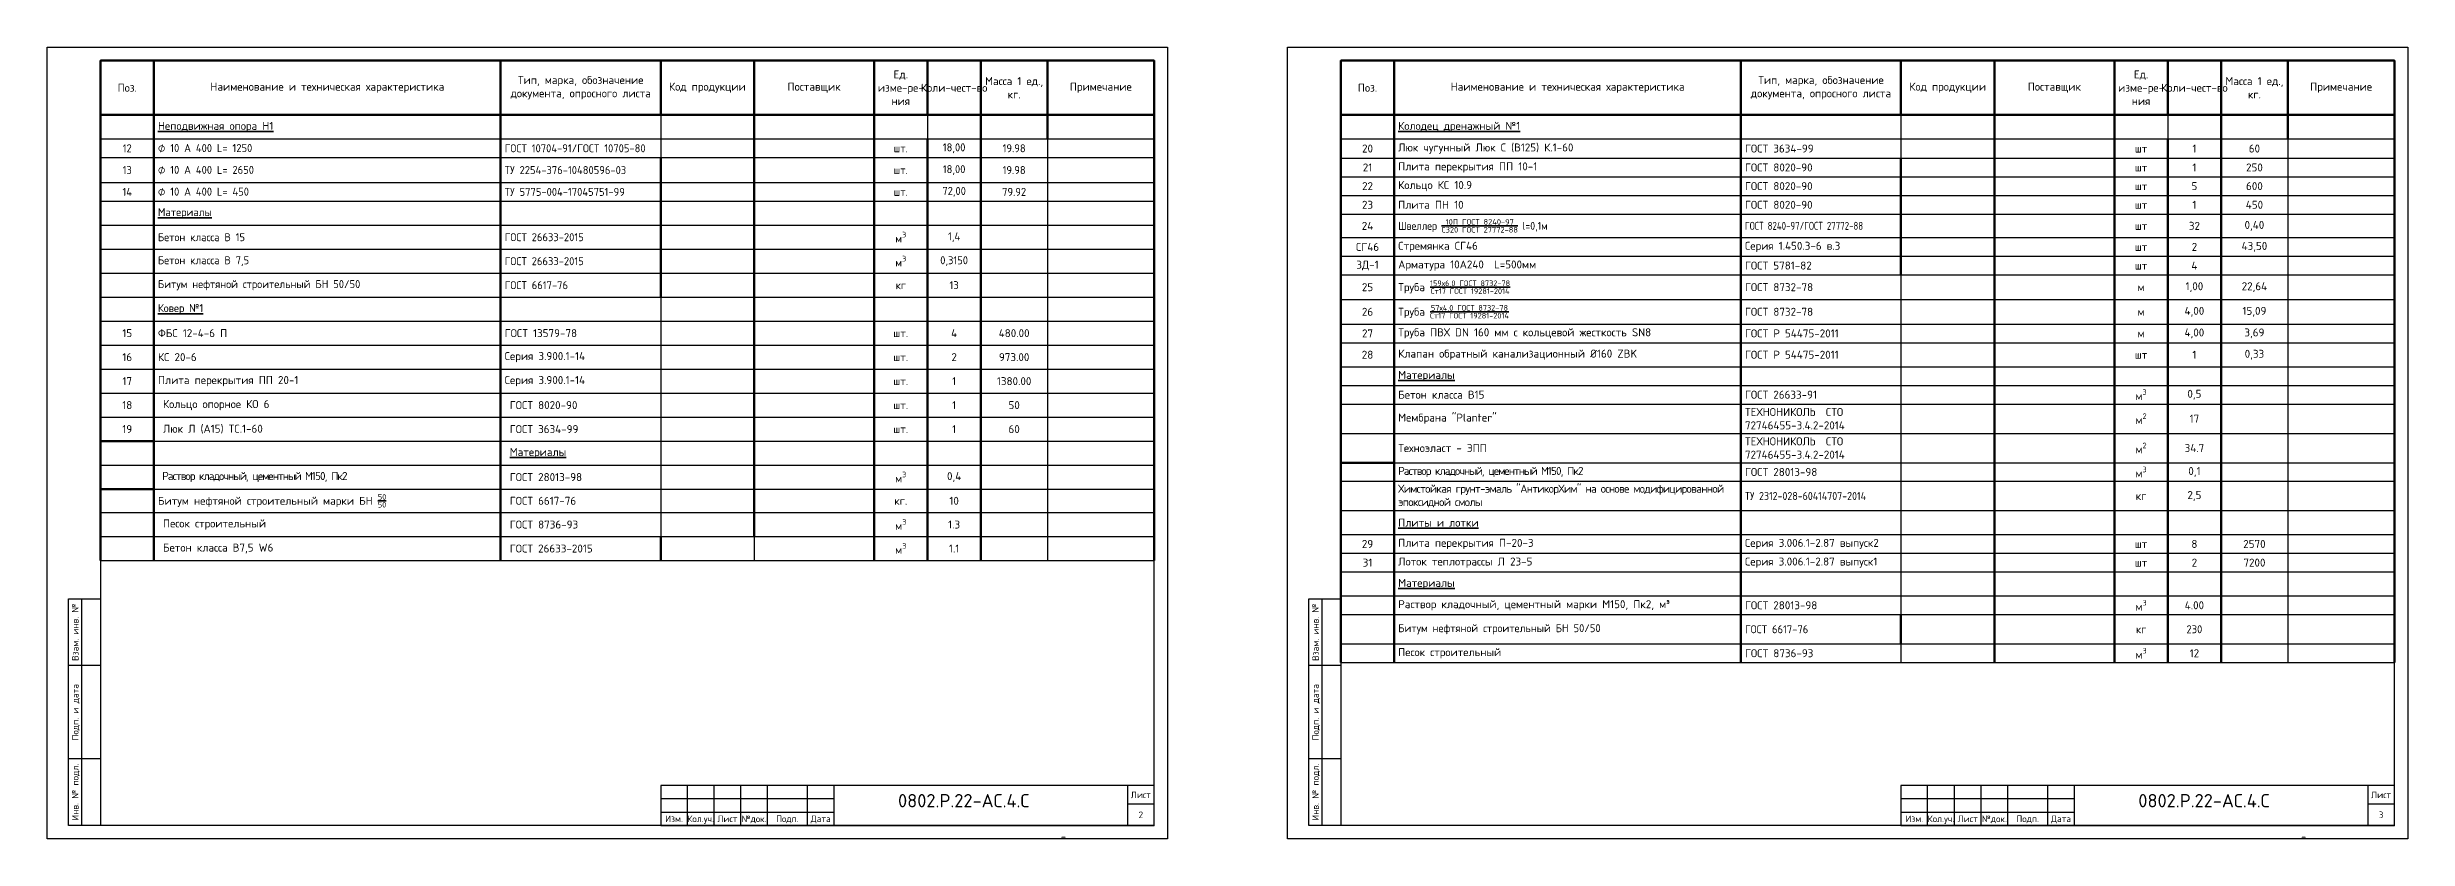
# Model space of a CAD drawing. Header units: millimetres. Extents: x 1601 to 14530, y 1157 to 12625.
# Drawn here: x 13177 to 14062, y 2831 to 3128 of the extents above; entities that cross this region are included whole.
import ezdxf
from ezdxf.enums import TextEntityAlignment as Align

# ---------------------------------------------------------------- set-up
doc = ezdxf.new("R2010")
doc.units = ezdxf.units.MM
doc.layers.add('таблица', color=250, linetype='Continuous', lineweight=35)
doc.styles.add('-ISOCPEUR-', font='isocpeur.TTF')
doc.styles.add('GOST-2.304_Type-B', font='GOST Common.ttf')
doc.styles.get("Standard").update_dxf_attribs({"font": 'GOST Common.ttf'})

# ---------------------------------------------------------------- blocks, each defined once
blk = doc.blocks.new('*T237')
at = {"layer": 'таблица', "color": 7, "lineweight": 50, "transparency": 16777216}
for p, q in [((0, 0), (395, 0)), ((0, 0), (0, -20.43)), ((20, 0), (20, -20.43)), ((150, 0), (150, -20.43)), ((210, 0), (210, -20.43)), ((245, 0), (245, -20.43)), ((290, 0), (290, -20.43)), ((310, 0), (310, -20.43)), ((330, 0), (330, -20.43)), ((355, 0), (355, -20.43)), ((395, 0), (395, -20.43))]:
    blk.add_line(p, q, dxfattribs=at)
at = {"layer": 'таблица', "color": 0, "lineweight": 50, "transparency": 16777216}
for p, q in [((0, -20.43), (150, -20.43)), ((0, -20.43), (0, -187.59)), ((20, -20.43), (20, -187.59)), ((210, -20.43), (395, -20.43)), ((245, -20.43), (245, -178.59)), ((290, -20.43), (290, -29.43)), ((330, -20.43), (330, -29.43)), ((355, -20.43), (355, -29.43)), ((395, -20.43), (395, -187.59)), ((210, -36.43), (210, -88.79)), ((0, -142.79), (20, -142.79)), ((0, -160.79), (20, -160.79)), ((210, -178.59), (210, -187.59))]:
    blk.add_line(p, q, dxfattribs=at)
at = {"layer": 'таблица', "color": 0, "linetype": 'ByBlock', "lineweight": 50, "transparency": 16777216}
for p, q in [((150, -20.43), (210, -20.43)), ((150, -20.43), (150, -187.59)), ((290, -29.43), (290, -187.59)), ((310, -29.43), (310, -187.59)), ((330, -29.43), (330, -187.59))]:
    blk.add_line(p, q, dxfattribs=at)
at = {"layer": 'таблица', "color": 0, "linetype": 'ByBlock', "lineweight": -2, "transparency": 16777216}
for p, q in [((210, -20.43), (210, -36.43)), ((310, -20.43), (310, -29.43)), ((355, -29.43), (355, -187.59)), ((210, -88.79), (210, -178.59)), ((245, -178.59), (245, -187.59)), ((210, -187.59), (245, -187.59))]:
    blk.add_line(p, q, dxfattribs=at)
at = {"layer": 'таблица', "color": 0, "lineweight": 25, "transparency": 16777216}
for p, q in [((0, -29.43), (20, -29.43)), ((210, -29.43), (290, -29.43)), ((310, -29.43), (395, -29.43)), ((0, -36.43), (20, -36.43)), ((210, -36.43), (245, -36.43)), ((355, -36.43), (395, -36.43)), ((0, -45.79), (20, -45.79)), ((0, -52.79), (20, -52.79)), ((210, -45.79), (245, -45.79)), ((210, -52.79), (245, -52.79)), ((355, -45.79), (395, -45.79)), ((355, -52.79), (395, -52.79)), ((0, -61.79), (20, -61.79)), ((210, -61.79), (245, -61.79)), ((355, -61.79), (395, -61.79)), ((0, -70.79), (20, -70.79)), ((210, -70.79), (245, -70.79)), ((355, -70.79), (395, -70.79)), ((0, -79.79), (20, -79.79)), ((210, -79.79), (245, -79.79)), ((355, -79.79), (395, -79.79)), ((0, -88.79), (20, -88.79)), ((210, -88.79), (245, -88.79)), ((355, -88.79), (395, -88.79)), ((0, -97.79), (20, -97.79)), ((210, -97.79), (245, -97.79)), ((355, -97.79), (395, -97.79)), ((0, -106.79), (20, -106.79)), ((210, -106.79), (245, -106.79)), ((355, -106.79), (395, -106.79)), ((0, -115.79), (20, -115.79)), ((210, -115.79), (245, -115.79)), ((355, -115.79), (395, -115.79)), ((0, -124.79), (20, -124.79)), ((210, -124.79), (245, -124.79)), ((355, -124.79), (395, -124.79)), ((0, -133.79), (20, -133.79)), ((210, -133.79), (245, -133.79)), ((355, -133.79), (395, -133.79)), ((210, -142.79), (245, -142.79)), ((355, -142.79), (395, -142.79)), ((0, -151.79), (20, -151.79)), ((210, -151.79), (245, -151.79)), ((355, -151.79), (395, -151.79)), ((210, -160.79), (245, -160.79)), ((355, -160.79), (395, -160.79)), ((0, -169.59), (20, -169.59)), ((210, -169.59), (245, -169.59)), ((355, -169.59), (395, -169.59)), ((0, -178.59), (20, -178.59)), ((210, -178.59), (245, -178.59)), ((355, -178.59), (395, -178.59)), ((0, -187.59), (20, -187.59)), ((355, -187.59), (395, -187.59))]:
    blk.add_line(p, q, dxfattribs=at)
at = {"layer": 'таблица', "color": 0, "linetype": 'ByBlock', "lineweight": 25, "transparency": 16777216}
for p, q in [((20, -29.43), (210, -29.43)), ((290, -29.43), (310, -29.43)), ((20, -36.43), (210, -36.43)), ((245, -36.43), (355, -36.43)), ((20, -45.79), (210, -45.79)), ((20, -52.79), (210, -52.79)), ((245, -45.79), (355, -45.79)), ((245, -52.79), (355, -52.79)), ((20, -61.79), (210, -61.79)), ((245, -61.79), (355, -61.79)), ((20, -70.79), (210, -70.79)), ((245, -70.79), (355, -70.79)), ((20, -79.79), (210, -79.79)), ((245, -79.79), (355, -79.79)), ((20, -88.79), (210, -88.79)), ((245, -88.79), (355, -88.79)), ((20, -97.79), (210, -97.79)), ((245, -97.79), (355, -97.79)), ((20, -106.79), (210, -106.79)), ((245, -106.79), (355, -106.79)), ((20, -115.79), (210, -115.79)), ((245, -115.79), (355, -115.79)), ((20, -124.79), (210, -124.79)), ((245, -124.79), (355, -124.79)), ((20, -133.79), (210, -133.79)), ((245, -133.79), (355, -133.79)), ((20, -142.79), (210, -142.79)), ((245, -142.79), (355, -142.79)), ((20, -151.79), (210, -151.79)), ((245, -151.79), (355, -151.79)), ((20, -160.79), (210, -160.79)), ((245, -160.79), (355, -160.79)), ((20, -169.59), (210, -169.59)), ((245, -169.59), (355, -169.59)), ((20, -178.59), (210, -178.59)), ((245, -178.59), (355, -178.59)), ((20, -187.59), (210, -187.59)), ((245, -187.59), (355, -187.59))]:
    blk.add_line(p, q, dxfattribs=at)
at = {"layer": 'таблица', "color": 7, "transparency": 16777216, "char_height": 3, "attachment_point": 5}
for s, insert, width, style in [('Поз.', (10, -10.22), 17, '-ISOCPEUR-'), ('Наименование и техническая характеристика', (85, -10.22), 127, '-ISOCPEUR-'), ('Тип, марка, обозначение документа, опросного листа', (180, -10.22), 57, '-ISOCPEUR-'), ('Код продукции', (227.5, -10.22), 32, '-ISOCPEUR-'), ('Поставщик', (267.5, -10.22), 42, '-ISOCPEUR-'), ('Ед. изме-ре- ния', (300, -10.22), 17, '-ISOCPEUR-'), ('Коли-чест-во', (320, -10.22), 17, '-ISOCPEUR-'), ('Масса 1 ед., кг.', (342.5, -10.22), 22, '-ISOCPEUR-'), ('Примечание', (375, -10.22), 37, '-ISOCPEUR-'), ('12', (10, -32.93), 17, 'GOST-2.304_Type-B'), ('13', (10, -41.11), 17, 'GOST-2.304_Type-B'), ('14', (10, -49.29), 17, 'GOST-2.304_Type-B'), ('15', (10, -102.29), 17, '-ISOCPEUR-'), ('16', (10, -111.29), 17, '-ISOCPEUR-'), ('17', (10, -120.29), 17, '-ISOCPEUR-'), ('18', (10, -129.29), 17, '-ISOCPEUR-')]:
    blk.add_mtext(s, dxfattribs=dict(at, insert=insert, width=width, style=style))
at = {"layer": 'таблица', "color": 0, "transparency": 16777216, "char_height": 3}
for s, insert, width, attachment_point, style in [('{\\LНеподвижная опора Н1}', (21.5, -24.93), 127, 4, '-ISOCPEUR-'), ('⌀ 10 А 400 L= 1250', (21.5, -32.93), 127, 4, 'GOST-2.304_Type-B'), ('ГОСТ 10704-91/ГОСТ 10705-80', (151.5, -32.93), 57, 4, 'GOST-2.304_Type-B'), ('шт.', (300, -32.93), 17, 5, 'GOST-2.304_Type-B'), ('18,00', (320, -32.93), 17, 5, 'GOST-2.304_Type-B'), ('19.98', (342.5, -32.93), 22, 5, 'GOST-2.304_Type-B'), ('⌀ 10 А 400 L= 2650', (21.5, -41.11), 127, 4, 'GOST-2.304_Type-B'), ('ТУ 2254-376-10480596-03', (151.5, -41.11), 57, 4, 'GOST-2.304_Type-B'), ('шт.', (300, -41.11), 17, 5, 'GOST-2.304_Type-B'), ('18,00', (320, -41.11), 17, 5, 'GOST-2.304_Type-B'), ('19.98', (342.5, -41.11), 22, 5, 'GOST-2.304_Type-B'), ('⌀ 10 А 400 L= 450', (21.5, -49.29), 127, 4, 'GOST-2.304_Type-B'), ('ТУ 5775-004-17045751-99', (151.5, -49.29), 57, 4, 'GOST-2.304_Type-B'), ('шт.', (300, -49.29), 17, 5, 'GOST-2.304_Type-B'), ('72,00', (320, -49.29), 17, 5, 'GOST-2.304_Type-B'), ('79.92', (342.5, -49.29), 22, 5, 'GOST-2.304_Type-B'), ('{\\LМатериалы}', (21.5, -57.29), 127, 4, 'GOST-2.304_Type-B'), ('Бетон класса В 15', (21.5, -66.29), 127, 4, 'GOST-2.304_Type-B'), ('ГОСТ 26633-2015', (151.5, -66.29), 57, 4, 'GOST-2.304_Type-B'), ('\\A1;м{\\H0.7x;\\S3^ ;}', (300, -66.29), 17, 5, 'GOST-2.304_Type-B'), ('1,4', (320, -66.29), 17, 5, 'GOST-2.304_Type-B'), ('Бетон класса В 7,5', (21.5, -75.29), 127, 4, 'GOST-2.304_Type-B'), ('ГОСТ 26633-2015', (151.5, -75.29), 57, 4, 'GOST-2.304_Type-B'), ('\\A1;м{\\H0.7x;\\S3^ ;}', (300, -75.29), 17, 5, 'GOST-2.304_Type-B'), ('0,3150', (320, -75.29), 17, 5, 'GOST-2.304_Type-B'), ('\\A1;Битум нефтяной строительный БН {\\H1x;50/50 }', (21.5, -84.29), 127, 4, 'GOST-2.304_Type-B'), ('ГОСТ 6617-76', (151.5, -84.29), 57, 4, 'GOST-2.304_Type-B'), ('кг', (300, -84.29), 17, 5, 'GOST-2.304_Type-B'), ('13', (320, -84.29), 17, 5, 'GOST-2.304_Type-B'), ('{\\LКовер №1}', (21.5, -93.29), 127, 4, 'GOST-2.304_Type-B'), ('ФБС 12-4-6 П', (21.5, -102.29), 127, 4, '-ISOCPEUR-'), ('ГОСТ 13579-78', (151.5, -102.29), 57, 4, '-ISOCPEUR-'), ('шт.', (300, -102.29), 17, 5, '-ISOCPEUR-'), ('4', (320, -102.29), 17, 5, '-ISOCPEUR-'), ('480.00', (342.5, -102.29), 22, 5, '-ISOCPEUR-'), ('КС 20-6', (21.5, -111.29), 127, 4, '-ISOCPEUR-'), ('Серия 3.900.1-14', (151.5, -111.29), 57, 4, '-ISOCPEUR-'), ('шт.', (300, -111.29), 17, 5, '-ISOCPEUR-'), ('2', (320, -111.29), 17, 5, '-ISOCPEUR-'), ('973.00', (342.5, -111.29), 22, 5, '-ISOCPEUR-'), ('Плита перекрытия ПП 20-1', (21.5, -120.29), 127, 4, '-ISOCPEUR-'), ('Серия 3.900.1-14', (151.5, -120.29), 57, 4, '-ISOCPEUR-'), ('шт.', (300, -120.29), 17, 5, '-ISOCPEUR-'), ('1', (320, -120.29), 17, 5, '-ISOCPEUR-'), ('1380.00', (342.5, -120.29), 22, 5, '-ISOCPEUR-'), (' Кольцо опорное КО 6', (21.5, -129.29), 127, 4, '-ISOCPEUR-'), (' ГОСТ 8020-90', (151.5, -129.29), 57, 4, '-ISOCPEUR-'), ('шт.', (300, -129.29), 17, 5, '-ISOCPEUR-'), ('1', (320, -129.29), 17, 5, '-ISOCPEUR-'), ('50', (342.5, -129.29), 22, 5, '-ISOCPEUR-'), ('19', (10, -138.29), 17, 5, '-ISOCPEUR-'), (' Люк Л (А15) ТС.1-60', (21.5, -138.29), 127, 4, '-ISOCPEUR-'), (' ГОСТ 3634-99', (151.5, -138.29), 57, 4, '-ISOCPEUR-'), ('шт.', (300, -138.29), 17, 5, '-ISOCPEUR-'), ('1', (320, -138.29), 17, 5, '-ISOCPEUR-'), ('60', (342.5, -138.29), 22, 5, '-ISOCPEUR-'), ('{\\L Материалы}', (151.5, -147.29), 57, 4, '-ISOCPEUR-'), ('{\\T0.85; Раствор кладочный, цементный М150, Пк2}', (21.5, -156.29), 127, 4, '-ISOCPEUR-'), (' ГОСТ 28013-98', (151.5, -156.29), 57, 4, '-ISOCPEUR-'), ('\\A1;м{\\H0.7x;\\S3^ ;}', (300, -156.29), 17, 5, '-ISOCPEUR-'), ('0,4', (320, -156.29), 17, 5, '-ISOCPEUR-'), ('\\A1;Битум нефтяной строительный марки БН {\\H0.7x;\\S50/50;}', (21.5, -165.19), 127, 4, '-ISOCPEUR-'), (' ГОСТ 6617-76', (151.5, -165.19), 57, 4, '-ISOCPEUR-'), ('кг.', (300, -165.19), 17, 5, '-ISOCPEUR-'), ('10', (320, -165.19), 17, 5, '-ISOCPEUR-'), (' Песок строительный', (21.5, -174.09), 127, 4, '-ISOCPEUR-'), (' ГОСТ 8736-93', (151.5, -174.09), 57, 4, '-ISOCPEUR-'), ('\\A1;м{\\H0.7x;\\S3^ ;}', (300, -174.09), 17, 5, '-ISOCPEUR-'), ('1.3', (320, -174.09), 17, 5, '-ISOCPEUR-'), (' Бетон класса В7,5 W6', (21.5, -183.09), 127, 4, '-ISOCPEUR-'), (' ГОСТ 26633-2015', (151.5, -183.09), 57, 4, '-ISOCPEUR-'), ('\\A1;м{\\H0.7x;\\S3^ ;}', (300, -183.09), 17, 5, '-ISOCPEUR-'), ('1.1', (320, -183.09), 17, 5, '-ISOCPEUR-')]:
    blk.add_mtext(s, dxfattribs=dict(at, insert=insert, width=width, attachment_point=attachment_point, style=style))
blk = doc.blocks.new('*T239')
at = {"layer": 'таблица', "color": 7, "lineweight": 50, "transparency": 16777216}
for p, q in [((0, 0), (395, 0)), ((0, 0), (0, -20.43)), ((20, 0), (20, -20.43)), ((150, 0), (150, -20.43)), ((210, 0), (210, -20.43)), ((245, 0), (245, -20.43)), ((290, 0), (290, -20.43)), ((310, 0), (310, -20.43)), ((330, 0), (330, -20.43)), ((355, 0), (355, -20.43)), ((395, 0), (395, -20.43))]:
    blk.add_line(p, q, dxfattribs=at)
at = {"layer": 'таблица', "color": 0, "lineweight": 50, "transparency": 16777216}
for p, q in [((0, -20.43), (150, -20.43)), ((0, -20.43), (0, -225.88)), ((20, -20.43), (20, -225.88)), ((210, -20.43), (395, -20.43)), ((245, -20.43), (245, -225.88)), ((290, -20.43), (290, -29.43)), ((330, -20.43), (330, -29.43)), ((355, -20.43), (355, -29.43)), ((395, -20.43), (395, -225.88)), ((210, -36.63), (210, -80.43)), ((0, -150.88), (20, -150.88)), ((210, -207.88), (210, -218.88))]:
    blk.add_line(p, q, dxfattribs=at)
at = {"layer": 'таблица', "color": 0, "linetype": 'ByBlock', "lineweight": 50, "transparency": 16777216}
for p, q in [((150, -20.43), (210, -20.43)), ((150, -20.43), (150, -225.88)), ((290, -29.43), (290, -225.88)), ((310, -29.43), (310, -225.88)), ((330, -29.43), (330, -225.88))]:
    blk.add_line(p, q, dxfattribs=at)
at = {"layer": 'таблица', "color": 0, "linetype": 'ByBlock', "lineweight": -2, "transparency": 16777216}
for p, q in [((210, -20.43), (210, -36.63)), ((310, -20.43), (310, -29.43)), ((355, -29.43), (355, -225.88)), ((210, -80.43), (210, -207.88)), ((20, -200.88), (210, -200.88)), ((245, -200.88), (355, -200.88)), ((20, -207.88), (210, -207.88)), ((245, -207.88), (355, -207.88)), ((20, -218.88), (210, -218.88)), ((210, -218.88), (210, -225.88)), ((245, -218.88), (355, -218.88)), ((20, -225.88), (210, -225.88)), ((245, -225.88), (355, -225.88))]:
    blk.add_line(p, q, dxfattribs=at)
at = {"layer": 'таблица', "color": 0, "lineweight": 25, "transparency": 16777216}
for p, q in [((0, -29.43), (20, -29.43)), ((210, -29.43), (290, -29.43)), ((310, -29.43), (395, -29.43)), ((0, -36.63), (20, -36.63)), ((0, -43.63), (20, -43.63)), ((210, -36.63), (245, -36.63)), ((210, -43.63), (245, -43.63)), ((355, -36.63), (395, -36.63)), ((355, -43.63), (395, -43.63)), ((0, -50.63), (20, -50.63)), ((210, -50.63), (245, -50.63)), ((355, -50.63), (395, -50.63)), ((0, -57.63), (20, -57.63)), ((210, -57.63), (245, -57.63)), ((355, -57.63), (395, -57.63)), ((0, -66.43), (20, -66.43)), ((210, -66.43), (245, -66.43)), ((355, -66.43), (395, -66.43)), ((0, -73.43), (20, -73.43)), ((210, -73.43), (245, -73.43)), ((355, -73.43), (395, -73.43)), ((0, -80.43), (20, -80.43)), ((210, -80.43), (245, -80.43)), ((355, -80.43), (395, -80.43)), ((0, -89.65), (20, -89.65)), ((210, -89.65), (245, -89.65)), ((355, -89.65), (395, -89.65)), ((0, -98.88), (20, -98.88)), ((0, -105.88), (20, -105.88)), ((210, -98.88), (245, -98.88)), ((210, -105.88), (245, -105.88)), ((355, -98.88), (395, -98.88)), ((355, -105.88), (395, -105.88)), ((0, -114.88), (20, -114.88)), ((210, -114.88), (245, -114.88)), ((355, -114.88), (395, -114.88)), ((0, -121.88), (20, -121.88)), ((210, -121.88), (245, -121.88)), ((355, -121.88), (395, -121.88)), ((0, -128.88), (20, -128.88)), ((210, -128.88), (245, -128.88)), ((355, -128.88), (395, -128.88)), ((0, -139.88), (20, -139.88)), ((210, -139.88), (245, -139.88)), ((355, -139.88), (395, -139.88)), ((0, -157.88), (20, -157.88)), ((210, -150.88), (245, -150.88)), ((210, -157.88), (245, -157.88)), ((355, -150.88), (395, -150.88)), ((355, -157.88), (395, -157.88)), ((0, -168.88), (20, -168.88)), ((210, -168.88), (245, -168.88)), ((355, -168.88), (395, -168.88)), ((0, -177.88), (20, -177.88)), ((0, -184.88), (20, -184.88)), ((210, -177.88), (245, -177.88)), ((210, -184.88), (245, -184.88)), ((355, -177.88), (395, -177.88)), ((355, -184.88), (395, -184.88)), ((0, -191.88), (20, -191.88)), ((210, -191.88), (245, -191.88)), ((355, -191.88), (395, -191.88)), ((0, -200.88), (20, -200.88)), ((210, -200.88), (245, -200.88)), ((355, -200.88), (395, -200.88)), ((0, -207.88), (20, -207.88)), ((210, -207.88), (245, -207.88)), ((355, -207.88), (395, -207.88)), ((0, -218.88), (20, -218.88)), ((210, -218.88), (245, -218.88)), ((355, -218.88), (395, -218.88)), ((0, -225.88), (20, -225.88)), ((210, -225.88), (245, -225.88)), ((355, -225.88), (395, -225.88))]:
    blk.add_line(p, q, dxfattribs=at)
at = {"layer": 'таблица', "color": 0, "linetype": 'ByBlock', "lineweight": 25, "transparency": 16777216}
for p, q in [((20, -29.43), (210, -29.43)), ((290, -29.43), (310, -29.43)), ((20, -36.63), (210, -36.63)), ((20, -43.63), (210, -43.63)), ((245, -36.63), (355, -36.63)), ((245, -43.63), (355, -43.63)), ((20, -50.63), (210, -50.63)), ((245, -50.63), (355, -50.63)), ((20, -57.63), (210, -57.63)), ((245, -57.63), (355, -57.63)), ((20, -66.43), (210, -66.43)), ((245, -66.43), (355, -66.43)), ((20, -73.43), (210, -73.43)), ((245, -73.43), (355, -73.43)), ((20, -80.43), (210, -80.43)), ((245, -80.43), (355, -80.43)), ((20, -89.65), (210, -89.65)), ((245, -89.65), (355, -89.65)), ((20, -98.88), (210, -98.88)), ((20, -105.88), (210, -105.88)), ((245, -98.88), (355, -98.88)), ((245, -105.88), (355, -105.88)), ((20, -114.88), (210, -114.88)), ((245, -114.88), (355, -114.88)), ((20, -121.88), (210, -121.88)), ((245, -121.88), (355, -121.88)), ((20, -128.88), (210, -128.88)), ((245, -128.88), (355, -128.88)), ((20, -139.88), (210, -139.88)), ((245, -139.88), (355, -139.88)), ((20, -150.88), (210, -150.88)), ((20, -157.88), (210, -157.88)), ((245, -150.88), (355, -150.88)), ((245, -157.88), (355, -157.88)), ((20, -168.88), (210, -168.88)), ((245, -168.88), (355, -168.88)), ((20, -177.88), (210, -177.88)), ((20, -184.88), (210, -184.88)), ((245, -177.88), (355, -177.88)), ((245, -184.88), (355, -184.88)), ((20, -191.88), (210, -191.88)), ((245, -191.88), (355, -191.88))]:
    blk.add_line(p, q, dxfattribs=at)
at = {"layer": 'таблица', "color": 7, "transparency": 16777216, "char_height": 3, "attachment_point": 5, "style": '-ISOCPEUR-'}
for s, insert, width in [('Поз.', (10, -10.22), 17), ('Наименование и техническая характеристика', (85, -10.22), 127), ('Тип, марка, обозначение документа, опросного листа', (180, -10.22), 57), ('Код продукции', (227.5, -10.22), 32), ('Поставщик', (267.5, -10.22), 42), ('Ед. изме-ре- ния', (300, -10.22), 17), ('Коли-чест-во', (320, -10.22), 17), ('Масса 1 ед., кг.', (342.5, -10.22), 22), ('Примечание', (375, -10.22), 37)]:
    blk.add_mtext(s, dxfattribs=dict(at, insert=insert, width=width))
at = {"layer": 'таблица', "color": 0, "transparency": 16777216, "char_height": 3, "style": '-ISOCPEUR-'}
for s, insert, width, attachment_point in [('{\\LКолодец дренажный №1}', (21.5, -24.93), 127, 4), ('20', (10, -33.03), 18, 5), ('Люк чугунный {\\C7;Люк С (В125) К.1-60}', (21.5, -33.03), 127, 4), ('ГОСТ 3634-99', (151.5, -33.03), 57, 4), ('шт', (300, -33.03), 17, 5), ('1', (320, -33.03), 17, 5), ('60', (342.5, -33.03), 22, 5), ('21', (10, -40.13), 18, 5), ('Плита перекрытия ПП 10-1', (21.5, -40.13), 127, 4), ('ГОСТ 8020-90', (151.5, -40.13), 57, 4), ('шт', (300, -40.13), 17, 5), ('1', (320, -40.13), 17, 5), ('250', (342.5, -40.13), 22, 5), ('23', (10, -54.13), 18, 5), ('22', (10, -47.13), 18, 5), ('Кольцо КС 10.9', (21.5, -47.13), 127, 4), ('Плита ПН 10', (21.5, -54.13), 127, 4), ('ГОСТ 8020-90', (151.5, -47.13), 57, 4), ('ГОСТ 8020-90', (151.5, -54.13), 57, 4), ('шт', (300, -47.13), 17, 5), ('5', (320, -47.13), 17, 5), ('1', (320, -54.13), 17, 5), ('450', (342.5, -54.13), 22, 5), ('600', (342.5, -47.13), 22, 5), ('24', (10, -62.03), 18, 5), ('\\A1;{\\W0.9;Швеллер \\H0.7x;\\S10П ГОСТ 8240-97/С320 ГОСТ 27772-88;\\H1.42857x; l=0,1м}', (21.5, -62.03), 127, 4), ('{\\W0.8;ГОСТ 8240-97/ГОСТ 27772-88}', (151.5, -62.03), 57, 4), ('шт', (300, -54.13), 17, 5), ('шт', (300, -62.03), 17, 5), ('32', (320, -62.03), 17, 5), ('0,40', (342.5, -62.03), 22, 5), ('СГ46', (10, -69.93), 18, 5), ('Стремянка СГ46', (21.5, -69.93), 127, 4), ('Серия 1.450.3-6 в.3', (151.5, -69.93), 57, 4), ('шт', (300, -69.93), 17, 5), ('2', (320, -69.93), 17, 5), ('43,50', (342.5, -69.93), 22, 5), ('ЗД-1', (10, -76.93), 18, 5), ('Арматура 10А240  L=500мм', (21.5, -76.93), 127, 4), ('ГОСТ 5781-82', (151.5, -76.93), 57, 4), ('шт', (300, -76.93), 17, 5), ('4', (320, -76.93), 17, 5), ('25', (10, -85.04), 18, 5), ('\\A1;Труба {\\H0.7x;\\S159х6,0 ГОСТ 8732-78/Ст17 ГОСТ 19281-2014;} ', (21.5, -85.04), 127, 4), ('ГОСТ 8732-78', (151.5, -85.04), 57, 4), ('м', (300, -85.04), 17, 5), ('1,00', (320, -85.04), 17, 5), ('22,64', (342.5, -85.04), 22, 5), ('26', (10, -94.27), 18, 5), ('\\A1;Труба {\\H0.7x;\\S57х4,0 ГОСТ 8732-78/Ст17 ГОСТ 19281-2014;} ', (21.5, -94.27), 127, 4), ('ГОСТ 8732-78', (151.5, -94.27), 57, 4), ('м', (300, -94.27), 17, 5), ('4,00', (320, -94.27), 17, 5), ('15,09', (342.5, -94.27), 22, 5), ('27', (10, -102.38), 18, 5), ('Труба ПВХ DN 160 мм с кольцевой жесткость SN8', (21.5, -102.38), 127, 4), ('ГОСТ Р 54475-2011', (151.5, -102.38), 57, 4), ('м', (300, -102.38), 17, 5), ('4,00', (320, -102.38), 17, 5), ('3,69', (342.5, -102.38), 22, 5), ('28', (10, -110.38), 18, 5), ('Клапан обратный канализационный %%C160 ZBK', (21.5, -110.38), 127, 4), ('ГОСТ Р 54475-2011', (151.5, -110.38), 57, 4), ('шт', (300, -110.38), 17, 5), ('1', (320, -110.38), 17, 5), ('0,33', (342.5, -110.38), 22, 5), ('{\\LМатериалы}', (21.5, -118.38), 127, 4), ('Бетон класса В15', (21.5, -125.38), 127, 4), ('ГОСТ 26633-91', (151.5, -125.38), 57, 4), ('\\A1;м{\\H0.7x;\\S3^ ;}', (300, -125.38), 17, 5), ('0,5', (320, -125.38), 17, 5), ('Мембрана "Planter"', (21.5, -134.38), 127, 4), ('ТЕХНОНИКОЛЬ  СТО 72746455-3.4.2-2014 ', (151.5, -134.38), 57, 4), ('\\A1;м{\\H0.7x;\\S2^ ;}', (300, -134.38), 17, 5), ('ТЕХНОНИКОЛЬ  СТО 72746455-3.4.2-2014 ', (151.5, -145.38), 57, 4), ('17', (320, -134.38), 17, 5), ('Техноэласт - ЭПП', (21.5, -145.38), 127, 4), ('\\A1;м{\\H0.7x;\\S2^ ;}', (300, -145.38), 17, 5), ('34.7', (320, -145.38), 17, 5), ('{\\T0.9;Химстойкая грунт-эмаль "АнтикорХим" на основе модифицированной эпоксидной смолы}', (21.5, -163.38), 127, 4), ('{\\T0.85;Раствор кладочный, цементный М150, Пк2}', (21.5, -154.38), 127, 4), ('ГОСТ 28013-98', (151.5, -154.38), 57, 4), ('\\A1;м{\\H0.7x;\\S3^ ;}', (300, -154.38), 17, 5), ('0,1', (320, -154.38), 17, 5), ('{\\W0.9;ТУ 2312-028-60414707-2014}', (151.5, -163.38), 57, 4), ('кг', (300, -163.38), 17, 5), ('2,5', (320, -163.38), 17, 5), ('{\\LПлиты и лотки}', (21.5, -173.38), 127, 4), ('29', (10, -181.38), 18, 5), ('Плита перекрытия П-20-3', (21.5, -181.38), 127, 4), ('Серия 3.006.1-2.87 выпуск2', (151.5, -181.38), 57, 4), ('шт', (300, -181.38), 17, 5), ('8', (320, -181.38), 17, 5), ('2570', (342.5, -181.38), 22, 5), ('31', (10, -188.38), 18, 5), ('{\\LМатериалы}', (21.5, -196.38), 127, 4), ('Лоток теплотрассы Л 23-5', (21.5, -188.38), 127, 4), ('Серия 3.006.1-2.87 выпуск1', (151.5, -188.38), 57, 4), ('шт', (300, -188.38), 17, 5), ('2', (320, -188.38), 17, 5), ('7200', (342.5, -188.38), 22, 5), ('Раствор кладочный, цементный марки М150, Пк2, м³', (21.5, -204.38), 127, 4), ('ГОСТ 28013-98', (151.5, -204.38), 57, 4), ('\\A1;м{\\H0.7x;\\S3^ ;}', (300, -204.38), 17, 5), ('4.00', (320, -204.38), 17, 5), ('Песок строительный', (21.5, -222.38), 127, 4), ('ГОСТ 8736-93', (151.5, -222.38), 57, 4), ('\\A1;м{\\H0.7x;\\S3^ ;}', (300, -222.38), 17, 5), ('12', (320, -222.38), 17, 5)]:
    blk.add_mtext(s, dxfattribs=dict(at, insert=insert, width=width, attachment_point=attachment_point))
at = {"layer": 'таблица', "color": 0, "transparency": 16777216, "char_height": 3}
for s, insert, width, attachment_point in [('\\A1;Битум нефтяной строительный БН {\\H1x;50/50 }', (21.5, -213.38), 127, 4), ('ГОСТ 6617-76', (151.5, -213.38), 57, 4), ('230', (320, -213.38), 17, 5), ('кг', (300, -213.38), 17, 5)]:
    blk.add_mtext(s, dxfattribs=dict(at, insert=insert, width=width, attachment_point=attachment_point))

msp = doc.modelspace()

# ---------------------------------------------------------------- linework, layer by layer
for p, q in [((13190.2406, 2835.9949), (13190.2406, 2920.9949)), ((13655.2279, 2835.9949), (13655.2279, 2920.9949)), ((13197.2406, 2895.9949), (13185.2406, 2895.9949)), ((13662.2279, 2895.9949), (13650.2279, 2895.9949)), ((13197.2406, 2860.9949), (13185.2406, 2860.9949)), ((13662.2279, 2860.9949), (13650.2279, 2860.9949)), ((13417.2406, 2835.9949), (13417.2406, 2850.9949)), ((13427.2406, 2835.9949), (13427.2406, 2850.9949)), ((13437.2406, 2835.9949), (13437.2406, 2850.9949)), ((13447.2406, 2835.9949), (13447.2406, 2850.9949)), ((13462.2406, 2835.9949), (13462.2406, 2850.9949)), ((13472.2406, 2835.9949), (13472.2406, 2850.9949)), ((13582.2406, 2850.9949), (13582.2406, 2835.9949)), ((13882.2279, 2835.9949), (13882.2279, 2850.9949)), ((13892.2279, 2835.9949), (13892.2279, 2850.9949)), ((13902.2279, 2835.9949), (13902.2279, 2850.9949)), ((13912.2279, 2835.9949), (13912.2279, 2850.9949)), ((13927.2279, 2835.9949), (13927.2279, 2850.9949)), ((13937.2279, 2835.9949), (13937.2279, 2850.9949)), ((14047.2279, 2850.9949), (14047.2279, 2835.9949)), ((13472.2406, 2845.9949), (13407.2406, 2845.9949)), ((13407.2406, 2840.9949), (13472.2406, 2840.9949)), ((13592.2406, 2843.9949), (13582.2406, 2843.9949)), ((13937.2279, 2845.9949), (13872.2279, 2845.9949)), ((13872.2279, 2840.9949), (13937.2279, 2840.9949)), ((14057.2279, 2843.9949), (14047.2279, 2843.9949))]:
    msp.add_line(p, q)
for points in [[(13177.2406, 3127.9949), (13597.2406, 3127.9949), (13597.2406, 2830.9949), (13177.2406, 2830.9949)], [(13642.2279, 3127.9949), (14062.2279, 3127.9949), (14062.2279, 2830.9949), (13642.2279, 2830.9949)], [(13197.2406, 2835.9949), (13185.2406, 2835.9949), (13185.2406, 2920.9949), (13197.2406, 2920.9949)], [(13662.2279, 2835.9949), (13650.2279, 2835.9949), (13650.2279, 2920.9949), (13662.2279, 2920.9949)], [(13407.2406, 2835.9949), (13592.2406, 2835.9949), (13592.2406, 2850.9949), (13407.2406, 2850.9949)], [(13872.2279, 2835.9949), (14057.2279, 2835.9949), (14057.2279, 2850.9949), (13872.2279, 2850.9949)]]:
    msp.add_lwpolyline(points, close=True)
at = {"const_width": 0.5}
for points in [[(13197.2406, 3122.9949), (13592.2406, 3122.9949), (13592.2406, 2835.9949), (13197.2406, 2835.9949)], [(13662.2279, 3122.9949), (14057.2279, 3122.9949), (14057.2279, 2835.9949), (13662.2279, 2835.9949)]]:
    msp.add_lwpolyline(points, close=True, dxfattribs=at)

# ---------------------------------------------------------------- block references
for name, p in [('*T237', (13197.2406, 3122.9949)), ('*T239', (13662.2279, 3122.9949))]:
    msp.add_blockref(name, p)

# ---------------------------------------------------------------- texts
at = {"style": '-ISOCPEUR-'}
for s, p in [('Взам. инв. №', (13187.7406, 2908.4949)), ('Взам. инв. №', (13652.7279, 2908.4949)), ('Подп. и дата', (13187.7406, 2878.4949)), ('Подп. и дата', (13652.7279, 2878.4949)), ('Инв. № подл.', (13187.7406, 2848.4949)), ('Инв. № подл.', (13652.7279, 2848.4949))]:
    msp.add_text(s, height=2.5, rotation=90, dxfattribs=at).set_placement(p, align=Align.MIDDLE_CENTER)
for s, p in [('Лист', (13587.2406, 2847.4949)), ('Лист', (14052.2279, 2847.4949)), ('Изм.', (13412.2406, 2838.4949)), ('Кол.уч.', (13422.2406, 2838.4949)), ('Лист', (13432.2406, 2838.4949)), ('№док.', (13442.2406, 2838.4949)), ('Подп.', (13454.7406, 2838.4949)), ('Дата', (13467.2406, 2838.4949)), ('Изм.', (13877.2279, 2838.4949)), ('Кол.уч.', (13887.2279, 2838.4949)), ('Лист', (13897.2279, 2838.4949)), ('№док.', (13907.2279, 2838.4949)), ('Подп.', (13919.7279, 2838.4949)), ('Дата', (13932.2279, 2838.4949))]:
    msp.add_text(s, height=2.5, dxfattribs=at).set_placement(p, align=Align.MIDDLE_CENTER)
at = {"char_height": 5, "width": 38.557853, "attachment_point": 1}
for insert in [(13496.4382, 2847.803), (13961.4255, 2847.803)]:
    msp.add_mtext('\\pi-10.22107,l10;{\\fISOCPEUR|b0|i0|c204|p34;\\C7;0802.Р.22-АС.4.С}', dxfattribs=dict(at, insert=insert))
at = {"style": '-ISOCPEUR-'}
for tag, p in [('2', (13587.2406, 2839.9949)), ('3', (14052.2279, 2839.9949))]:
    msp.add_attdef(tag, text='*', height=2.5, dxfattribs=at).set_placement(p, align=Align.MIDDLE_CENTER)
at = {"style": '-ISOCPEUR-', "flags": 8}
for p in [(13558.2129, 2833.2498), (14023.2001, 2833.2498)]:
    msp.add_attdef('_', text='Формат', height=3, dxfattribs=at).set_placement(p, align=Align.MIDDLE_CENTER)

doc.saveas('drawing.dxf')
